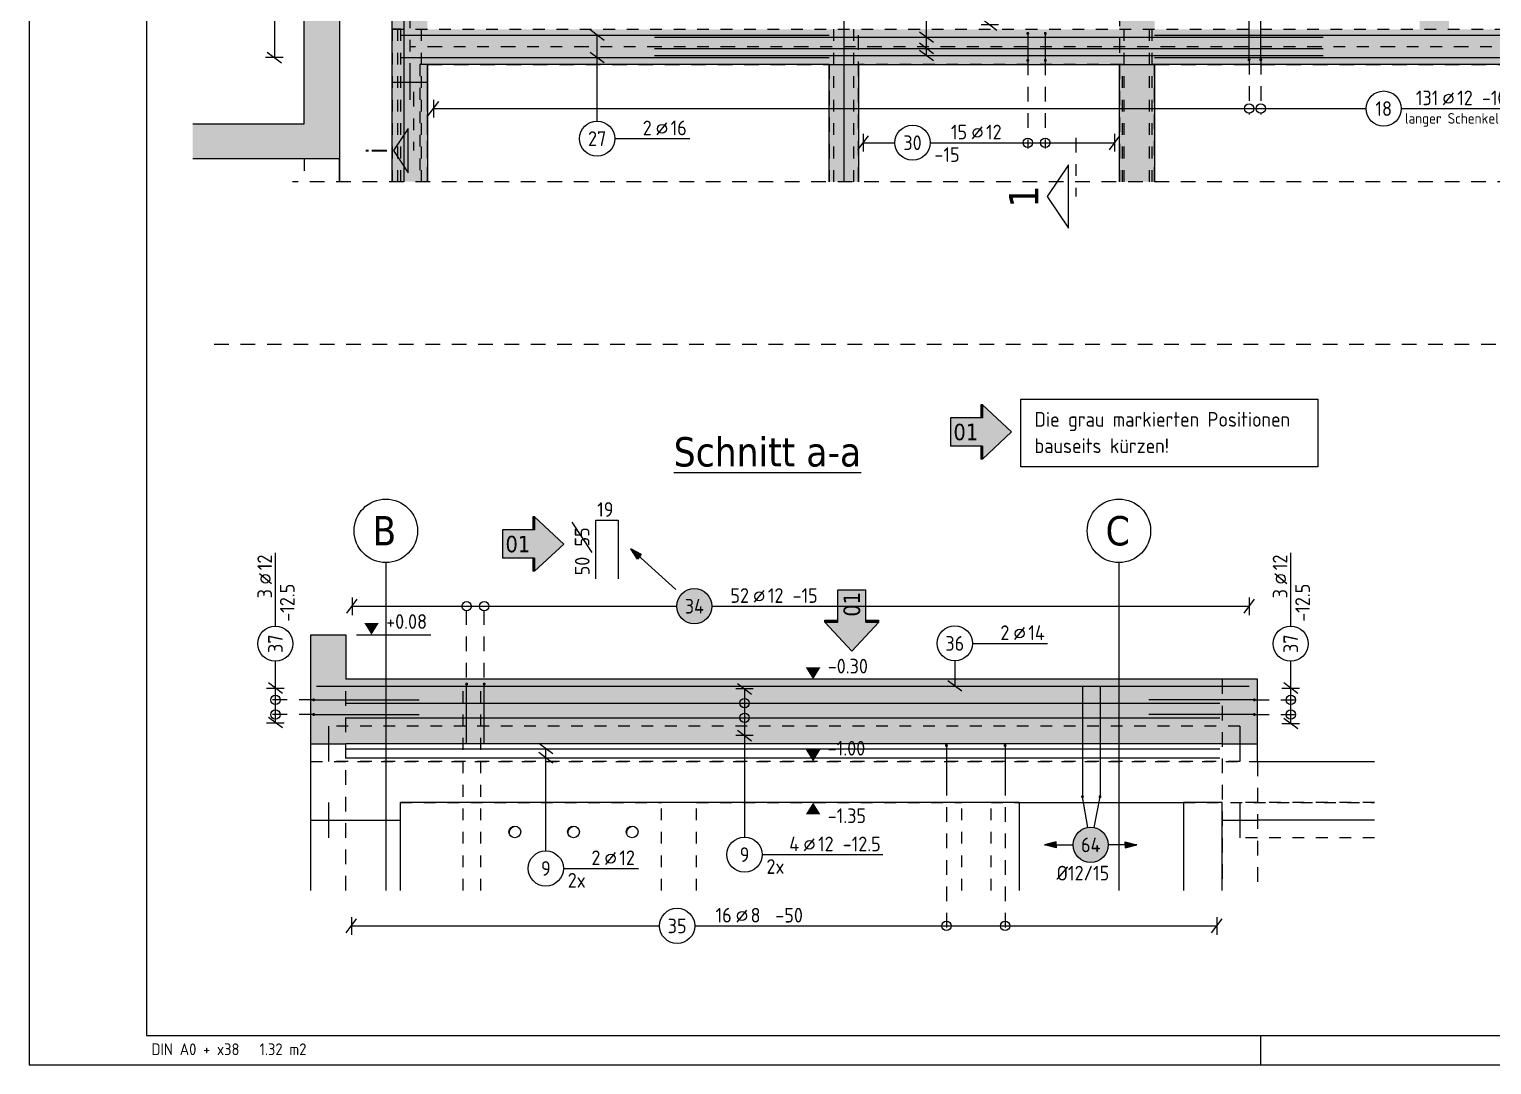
# Model space of a CAD drawing. Extents: x -14 to 117, y -15 to 42.
# Drawn here: x 0 to 12.47, y 0 to 8.82 of the extents above; entities that cross this region are included whole.
import ezdxf
from ezdxf.enums import TextEntityAlignment as Align

# ---------------------------------------------------------------- set-up
doc = ezdxf.new("R2010")
doc.units = 0
doc.header["$LTSCALE"] = 0.5
for name, pattern in [('AUSGEZOGEN', [1000.01, 1000, 0.01]), ('DASHDOTSMALL', [1.05, 0.5, -0.25, 0.05, -0.25]), ('DIVIDE2', [0.625, 0.25, -0.125, 0, -0.125, 0, -0.125]), ('DOT', [0.175, 0.05, -0.125]), ('HIDDEN', [0.375, 0.25, -0.125]), ('HIDDEN2', [0.187, 0.125, -0.062]), ('HIDDEN4', [0.12, 0.02, -0.1]), ('PUNKT', [0.175, 0.05, -0.125]), ('STRICHPUNKT2', [0.55, 0.25, -0.125, 0.05, -0.125]), ('VERDECKT', [0.375, 0.25, -0.125])]:
    doc.linetypes.add(name, pattern=pattern)
for name, color, linetype in [('1.UG', 7, 'Continuous'), ('ACHSEN', 7, 'Continuous'), ('AFB', 7, 'Continuous'), ('AFU', 7, 'Continuous'), ('Bestand', 7, 'Continuous'), ('BETON', 7, 'Continuous'), ('Brüstung 1.UG', 7, 'Continuous'), ('DRUEBER', 7, 'Continuous'), ('Fugenband', 7, 'Continuous'), ('grau_dunkel', 7, 'Continuous'), ('grau_hell', 7, 'Continuous'), ('grau_mittel', 7, 'Continuous'), ('HILFE', 7, 'Continuous'), ('index', 7, 'Continuous'), ('koten', 7, 'Continuous'), ('OBJEKT', 7, 'Continuous'), ('RAHMEN', 7, 'Continuous'), ('RND', 7, 'Continuous'), ('SCHNITTE', 7, 'Continuous'), ('SCHRAFF', 7, 'Continuous'), ('SFP_Achsen', 7, 'Continuous'), ('TEXT', 7, 'Continuous'), ('Verbau', 7, 'Continuous'), ('VERDECKT', 7, 'Continuous')]:
    doc.layers.add(name, color=color, linetype=linetype)
doc.styles.add('helv', font='tahoma.ttf')
doc.styles.add('txt', font='isocp.shx')
doc.linetypes.add('AFU_50K', pattern='A,0.15,["/",Standard,S=0.2,R=0,X=-0.01,Y=-0.1],0.07,["/",Standard,S=0.2,R=0,X=-0.01,Y=-0.1],0.15', length=0.37)
doc.linetypes.add('AFU_50L', pattern='A,0.75,["/",Standard,S=0.2,R=0,X=-0.01,Y=-0.1],0.07,["/",Standard,S=0.2,R=0,X=-0.01,Y=-0.1],0.75', length=1.57)
doc.linetypes.add('AFU_50M', pattern='A,0.45,["/",Standard,S=0.2,R=0,X=-0.01,Y=-0.1],0.07,["/",Standard,S=0.2,R=0,X=-0.01,Y=-0.1],0.45', length=0.97)
pattern_1 = [(0, (-75.490723, 391.220215), (0.025, 0.05), [0, -0.05])]

# ---------------------------------------------------------------- blocks, each defined once
blk = doc.blocks.new('okrd_o')
at = {"layer": 'koten', "color": 7, "linetype": 'Continuous'}
blk.add_solid([(-0.125, 0.202), (0.125, 0.202), (0, 0)], dxfattribs=at)
at = {"layer": 'koten', "style": 'txt'}
blk.add_attdef('OKRD', (0.25, 0.1), '', height=0.25, dxfattribs=at)
blk = doc.blocks.new('okrd_u')
at = {"layer": 'koten', "color": 7, "linetype": 'Continuous'}
blk.add_solid([(-0.125, -0.202), (0.125, -0.202), (0, 0)], dxfattribs=at)
at = {"layer": 'koten', "style": 'txt'}
blk.add_attdef('OKRD', (0.25, -0.35), '', height=0.25, dxfattribs=at)
blk = doc.blocks.new('lei_gre')
at = {"layer": 'RND', "color": 7, "linetype": 'Continuous'}
for p, q in [((-0.09, -0.12), (0.09, 0.12)), ((0, 0.15), (0, -0.15))]:
    blk.add_line(p, q, dxfattribs=at)
blk = doc.blocks.new('RND_LEI')
at = {"layer": 'RND', "color": 7, "linetype": 'Continuous'}
blk.add_line((1.022, 0.066), (1.19, 0.27), dxfattribs=at)
for centre, radius in [((0, 0), 0.3), ((1.106, 0.168), 0.075)]:
    blk.add_circle(centre, radius, dxfattribs=at)
at = {"layer": 'RND', "color": 7, "linetype": 'Continuous', "style": 'txt'}
blk.add_attdef('ANZ', text='', height=0.25, dxfattribs=at).set_placement((0.931, 0.057), align=Align.RIGHT)
for tag, p in [('DUM', (1.253, 0.057)), ('ABSTD', (1.674, 0.057)), ('POSTXT', (0.374, -0.327))]:
    blk.add_attdef(tag, p, '', height=0.25, dxfattribs=at)
blk.add_attdef('POSL', text='', height=0.25, dxfattribs=at).set_placement((0, 0), align=Align.MIDDLE)
blk = doc.blocks.new('SCHN-1')
at = {"layer": 'SCHNITTE', "color": 5, "linetype": 'Continuous'}
blk.add_lwpolyline([(0.54, 0.125), (0, 0.485), (-0.54, 0.125)], close=True, dxfattribs=at)
at = {"layer": 'SCHNITTE', "color": 6, "linetype": 'Continuous', "style": 'helv'}
blk.add_attdef('SCHN-1', text='', height=0.5, dxfattribs=at).set_placement((0, 0.635), align=Align.CENTER)
blk = doc.blocks.new('SCHN-2')
at = {"layer": 'SCHNITTE', "color": 6, "linetype": 'Continuous'}
blk.add_lwpolyline([(0.378, 0.088), (0, 0.34), (-0.378, 0.088)], close=True, dxfattribs=at)
at = {"layer": 'SCHNITTE', "color": 1, "linetype": 'DASHDOTSMALL', "style": 'helv'}
blk.add_attdef('SCHN-2', text='', height=0.35, dxfattribs=at).set_placement((0, 0.45), align=Align.CENTER)
blk = doc.blocks.new('A0-38-0')
at = {"layer": 'RAHMEN'}
for p, q in [((0, 84.1), (0, 0)), ((0, 0), (156.9, 0))]:
    blk.add_line(p, q, dxfattribs=at)
at = {"layer": 'RAHMEN', "color": 5}
for p, q in [((2, 83.6), (2, 0.5)), ((2, 0.5), (156.4, 0.5))]:
    blk.add_line(p, q, dxfattribs=at)
at = {"layer": 'RAHMEN', "color": 7}
blk.add_line((21, 0), (21, 0.5), dxfattribs=at)
at = {"layer": 'RAHMEN', "color": 7, "style": 'txt'}
blk.add_text('DIN A0 + x38   1.32 m2', height=0.2, dxfattribs=at).set_placement((2.083, 0.164))
blk = doc.blocks.new('RND_HIN')
at = {"layer": 'RND', "color": 7, "linetype": 'Continuous'}
blk.add_circle((0, 0), 0.3, dxfattribs=at)
at = {"layer": 'RND', "color": 7, "linetype": 'Continuous', "style": 'txt'}
blk.add_attdef('POSI', text='', height=0.25, dxfattribs=at).set_placement((0, 0), align=Align.MIDDLE)
blk = doc.blocks.new('Pfeillinie')
at = {"layer": 'TEXT', "linetype": 'Continuous'}
blk.add_hatch(color=7, dxfattribs=at).paths.add_polyline_path([(0, 0), (-0.8, 0.2), (-0.8, 0), (-0.8, -0.2)])
at = {"layer": 'TEXT', "color": 7, "linetype": 'Continuous'}
for p, q in [((-0.8, 0), (-0.8, 0.2)), ((-0.8, 0.2), (0, 0)), ((-0.8, 0), (-0.8, -0.2)), ((-0.8, -0.2), (0, 0))]:
    blk.add_line(p, q, dxfattribs=at)
blk = doc.blocks.new('hin_ind5')
at = {"layer": 'grau_hell', "linetype": 'AUSGEZOGEN'}
h = blk.add_hatch(color=9, dxfattribs=at)
h.dxf.hatch_style = 2
h.paths.add_polyline_path([(0, 0), (0.619, -0.577), (0.619, -0.3), (1.306, -0.3), (1.306, 0.3), (0.619, 0.3), (0.619, 0.577)])
h.paths.add_polyline_path([(0.34, -0.274), (1.311, -0.274), (1.311, 0.274), (0.34, 0.274)], flags=9)
at = {"layer": 'OBJEKT', "linetype": 'AUSGEZOGEN'}
for points in [[(0.619, 0.3), (0.66, 0.3), (0.66, 0.577), (0.619, 0.577)], [(0.619, -0.577), (0.66, -0.577), (0.66, -0.3), (0.619, -0.3)]]:
    blk.add_hatch(color=1, dxfattribs=at).paths.add_polyline_path(points)
at = {"layer": 'OBJEKT', "color": 1, "linetype": 'AUSGEZOGEN'}
for p, q in [((0, 0), (0.619, 0.577)), ((0.619, 0.577), (0.619, 0.3)), ((0.619, 0.577), (0.66, 0.577)), ((0.66, 0.577), (0.66, 0.3)), ((0, 0), (0.619, -0.577)), ((0.619, 0.3), (1.306, 0.3)), ((1.306, 0.3), (1.306, -0.3)), ((0.619, -0.3), (0.619, -0.577)), ((0.619, -0.3), (1.306, -0.3)), ((0.66, -0.3), (0.66, -0.577))]:
    blk.add_line(p, q, dxfattribs=at)
at = {"layer": 'OBJEKT', "color": 7, "linetype": 'AUSGEZOGEN'}
blk.add_line((0.619, -0.577), (0.66, -0.577), dxfattribs=at)
at = {"layer": 'index', "color": 1, "linetype": 'Continuous', "style": 'helv'}
blk.add_attdef('INDEX', text='', height=0.35, rotation=360, dxfattribs=at).set_placement((1.259, 0), align=Align.MIDDLE_RIGHT)

msp = doc.modelspace()

# ---------------------------------------------------------------- hatches: boundary and pattern name
at = {"layer": '1.UG', "linetype": 'DOT'}
h = msp.add_hatch(dxfattribs=at)
h.set_pattern_fill('DOTS', scale=0.8, double=1)
h.set_pattern_definition(pattern_1)
h.paths.add_polyline_path([(13.3442, 8.8234), (13.0442, 8.8234), (13.0442, 8.5234), (13.3442, 8.5234)])
h.paths.add_polyline_path([(20.5442, 8.5234), (20.8442, 8.5234), (20.8442, 8.8234), (20.5442, 8.8234)])
h.paths.add_polyline_path([(28.3442, 8.8234), (28.0442, 8.8234), (28.0442, 8.5234), (28.3442, 8.5234)])
h.paths.add_polyline_path([(9.3192, 7.5234), (9.5692, 7.5234), (9.5692, 8.8234), (3.1692, 8.8234), (3.1692, 7.5234), (3.3292, 7.5234), (3.3292, 8.5234), (6.8192, 8.5234), (6.8192, 7.5234), (7.0692, 7.5234), (7.0692, 8.5234), (9.3192, 8.5234)])
h.paths.add_polyline_path([(41.7942, 7.5234), (42.0942, 7.5234), (42.0942, 8.8234), (35.5692, 8.8234), (35.5692, 7.5234), (35.8192, 7.5234), (35.8192, 8.5234), (38.0692, 8.5234), (38.0692, 7.5234), (38.3192, 7.5234), (38.3192, 8.5234), (41.7942, 8.5234)])
at = {"layer": 'Brüstung 1.UG', "linetype": 'DOT'}
h = msp.add_hatch(dxfattribs=at)
h.set_pattern_fill('DOTS', color=102, scale=0.8, double=1)
h.set_pattern_definition(pattern_1)
h.paths.add_polyline_path([(13.0442, 8.5234), (13.0442, 8.8234), (9.5692, 8.8234), (9.5692, 8.5234)])
h.paths.add_polyline_path([(20.5442, 8.5234), (20.5442, 8.8234), (13.3442, 8.8234), (13.3442, 8.5234)])
h.paths.add_polyline_path([(28.0442, 8.5234), (28.0442, 8.8234), (20.8442, 8.8234), (20.8442, 8.5234)])
h.paths.add_polyline_path([(35.5692, 8.5234), (35.5692, 8.8234), (28.3442, 8.8234), (28.3442, 8.5234)])
at = {"layer": 'grau_dunkel'}
h = msp.add_hatch(color=21, dxfattribs=at)
h.paths.add_polyline_path([(2.6998, 3.6642), (2.3998, 3.6642), (2.3998, 2.7342), (2.6998, 2.7342)])
h.paths.add_polyline_path([(10.4698, 3.2842), (10.1698, 3.2842), (10.1698, 2.7342), (10.4698, 2.7342)])
at = {"layer": 'grau_hell'}
h = msp.add_hatch(color=9, dxfattribs=at)
h.paths.add_polyline_path([(2.6442, 17.0684), (2.6442, 17.3684), (2.3442, 17.3684), (2.3442, 10.0684), (2.2192, 10.0684), (2.2192, 9.8184), (2.6442, 9.8184), (2.6442, 16.7684), (6.1442, 16.7684), (6.1442, 22.2988), (5.8442, 22.2988), (5.8442, 17.0684)])
h.paths.add_polyline_path([(2.6442, 9.7984), (2.3442, 9.7984), (2.3442, 8.0184), (1.3942, 8.0184), (1.3942, 7.7184), (2.6442, 7.7184)])
for points in [[(5.8206, 3.9072, 1), (5.5206, 3.9072, 1)], [(2.6998, 3.2842), (2.6998, 2.7342), (2.6998, 2.7342), (10.1698, 2.7342), (10.1698, 3.2842)], [(9.1994, 1.8735, 1), (8.8994, 1.8735, 1)]]:
    msp.add_hatch(color=9, dxfattribs=at).paths.add_polyline_path(points)
at = {"layer": 'grau_mittel'}
h = msp.add_hatch(color=61, dxfattribs=at)
h.paths.add_polyline_path([(8.6342, 17.5484), (8.6342, 17.2484), (9.2942, 17.2484), (9.2942, 14.0384), (9.5942, 14.0384), (9.5942, 17.2484), (11.8542, 17.2484), (11.8542, 10.1084), (12.1042, 10.1084), (12.1042, 17.2484), (12.3442, 17.2484), (12.3442, 17.5484)], flags=17)
h.paths.add_polyline_path([(7.0692, 15.2334), (7.0692, 15.3284), (6.8192, 15.3284), (6.8192, 15.2334)], flags=17)
h.paths.add_polyline_path([(7.0692, 14.0984), (6.8192, 14.0984), (6.8192, 12.7334), (7.0692, 12.7334)], flags=17)
h.paths.add_polyline_path([(7.0692, 11.0284), (6.8192, 11.0284), (6.8192, 10.6334), (7.0692, 10.6334)], flags=17)
h.paths.add_polyline_path([(7.0692, 9.4234), (7.0692, 9.4984), (6.8192, 9.4984), (6.8192, 9.4234)], flags=17)
h.paths.add_polyline_path([(9.5942, 11.8084), (9.2942, 11.8084), (9.2942, 10.1084), (9.5942, 10.1084)], flags=16)
h.paths.add_polyline_path([(9.2942, 12.2084), (9.5942, 12.2084), (9.5942, 12.9034), (9.2942, 12.9034)], flags=16)
h.paths.add_polyline_path([(19.2642, 12.7234), (19.2642, 12.4234), (20.5242, 12.4234), (20.5242, 12.7234)], flags=17)
h.paths.add_polyline_path([(25.5442, 12.1234), (25.5442, 12.0284), (25.8442, 12.0284), (25.8442, 12.1234)], flags=17)
h.paths.add_polyline_path([(25.8442, 10.8934), (25.5442, 10.8934), (25.5442, 10.5834), (24.9692, 10.5834), (24.9692, 10.2834), (25.8442, 10.2834)], flags=17)
h.paths.add_polyline_path([(28.0692, 10.4084), (28.3192, 10.4084), (28.3192, 14.6234), (30.2692, 14.6234), (30.2692, 14.8734), (28.0692, 14.8734)], flags=17)
h.paths.add_polyline_path([(30.5692, 14.1734), (30.8192, 14.1734), (30.8192, 14.8734), (30.4692, 14.8734), (30.4692, 14.6234), (30.5692, 14.6234)], flags=17)
h.paths.add_polyline_path([(25.8442, 18.9684), (25.5942, 18.9684), (25.5942, 18.1484), (25.8442, 18.1484)], flags=17)
h.paths.add_polyline_path([(28.0692, 19.2734), (28.3192, 19.2734), (28.3192, 19.7234), (28.0692, 19.7234)], flags=17)
h.paths.add_polyline_path([(37.1442, 18.9334), (38.7942, 18.9334), (38.7942, 20.3234), (37.1442, 20.3234)], flags=16)
h.paths.add_polyline_path([(38.7942, 17.5484), (38.7942, 18.9334), (37.1442, 18.9334), (37.1442, 17.5484)], flags=16)
h.paths.add_polyline_path([(25.5442, 7.5234), (25.8442, 7.5234), (25.8442, 10.0834), (25.5442, 10.0834), (25.5442, 8.8234), (23.8092, 8.8234), (23.8092, 10.2834), (23.9592, 10.2834), (23.9592, 10.5834), (23.5092, 10.5834), (23.5092, 8.8234), (16.7942, 8.8234), (16.7942, 9.0684), (16.4942, 9.0684), (16.4942, 8.8234), (12.1042, 8.8234), (12.1042, 8.9734), (11.8542, 8.9734), (11.8542, 8.8234), (9.5942, 8.8234), (9.5942, 8.9734), (9.2942, 8.9734), (9.2942, 7.5234), (9.5942, 7.5234), (9.5942, 8.5234), (20.5692, 8.5234), (20.5692, 7.5234), (20.8192, 7.5234), (20.8192, 8.5234), (25.5442, 8.5234)], flags=17)
h.paths.add_polyline_path([(41.7942, 7.5234), (42.0942, 7.5234), (42.0942, 8.8234), (39.0942, 8.8234), (39.0942, 20.6234), (20.9142, 20.6234), (20.9142, 17.5484), (14.3742, 17.5484), (14.3742, 19.2084), (6.3042, 19.2084), (6.3042, 16.6084), (3.0942, 16.6084), (3.0942, 7.5234), (3.3942, 7.5234), (3.3942, 8.5234), (6.8192, 8.5234), (6.8192, 7.5234), (7.0692, 7.5234), (7.0692, 8.8234), (3.3942, 8.8234), (3.3942, 16.3084), (6.8192, 16.3084), (6.8192, 15.9984), (7.0692, 15.9984), (7.0692, 17.2484), (7.7342, 17.2484), (7.7342, 17.5484), (6.6042, 17.5484), (6.6042, 18.9084), (14.0742, 18.9084), (14.0742, 17.5484), (13.7442, 17.5484), (13.7442, 17.2484), (16.4942, 17.2484), (16.4942, 11.0784), (16.7942, 11.0784), (16.7942, 12.4234), (17.2542, 12.4234), (17.2542, 12.7234), (16.7442, 12.7234), (16.7442, 17.2484), (23.0442, 17.2484), (23.0442, 12.7234), (22.5342, 12.7234), (22.5342, 12.4234), (23.4892, 12.4234), (23.4892, 12.7234), (23.2942, 12.7234), (23.2942, 17.2484), (25.5942, 17.2484), (25.5942, 12.7234), (24.4992, 12.7234), (24.4992, 12.4234), (25.5442, 12.4234), (25.5442, 12.3234), (25.8442, 12.3234), (25.8442, 17.5484), (21.2142, 17.5484), (21.2142, 20.3234), (25.5942, 20.3234), (25.5942, 20.1034), (25.8442, 20.1034), (25.8442, 20.3234), (36.8442, 20.3234), (36.8442, 17.5484), (28.3192, 17.5484), (28.3192, 18.1384), (28.0692, 18.1384), (28.0692, 17.2484), (30.5692, 17.2484), (30.5692, 17.0634), (30.8192, 17.0634), (30.8192, 17.2484), (38.7942, 17.2484), (38.7942, 8.8234), (30.8192, 8.8234), (30.8192, 13.9734), (30.5692, 13.9734), (30.5692, 8.8234), (28.3192, 8.8234), (28.3192, 9.2734), (28.0692, 9.2734), (28.0692, 7.5234), (28.3192, 7.5234), (28.3192, 8.5234), (29.9992, 8.5234), (29.9992, 8.6234), (30.1992, 8.6234), (30.1992, 8.5234), (33.6892, 8.5234), (33.6892, 8.6234), (33.8892, 8.6234), (33.8892, 8.5234), (35.5692, 8.5234), (35.5692, 7.5234), (35.8192, 7.5234), (35.8192, 8.5234), (38.0692, 8.5234), (38.0692, 7.5234), (38.3192, 7.5234), (38.3192, 8.5234), (41.7942, 8.5234)])
at = {"layer": 'SCHRAFF', "linetype": 'AUSGEZOGEN'}
h = msp.add_hatch(dxfattribs=at)
h.set_pattern_fill('ANSI33', color=8, scale=0.5, double=1)
h.set_pattern_definition([(45, (-75.49072, 448.72992), (-0.088388348, 0.088388348), []), (45, (-75.40234, 448.72992), (-0.088388348, 0.088388348), [0.0625, -0.03125])])
h.paths.add_polyline_path([(2.6442, 16.7684), (6.1442, 16.7684), (6.1442, 22.2988), (5.8442, 22.2988), (5.8442, 17.0684), (2.6442, 17.0684), (2.6442, 17.3684), (2.3442, 17.3684), (2.3442, 10.0684), (2.2192, 10.0684), (2.2192, 9.8184), (2.6442, 9.8184)])
h.paths.add_polyline_path([(2.6442, 9.7984), (2.3442, 9.7984), (2.3442, 8.0184), (1.3942, 8.0184), (1.3942, 7.7184), (2.6442, 7.7184)])

# ---------------------------------------------------------------- linework, layer by layer
at = {"layer": '1.UG', "color": 7, "linetype": 'PUNKT', "lineweight": -2}
for points in [[(3.0942, 8.8234), (9.5692, 8.8234), (9.5692, 7.5234)], [(3.1692, 8.8234), (3.0942, 8.8234), (3.0942, 7.5234)], [(3.1692, 7.5234), (3.1692, 8.8234)], [(6.8192, 7.5234), (6.8192, 8.5234), (3.3292, 8.5234), (3.3292, 7.5234)], [(3.3942, 7.5234), (3.3942, 8.5234)], [(9.3192, 7.5234), (9.3192, 8.5234), (7.0692, 8.5234), (7.0692, 7.5234)]]:
    msp.add_lwpolyline(points, dxfattribs=at)
at = {"layer": 'ACHSEN', "color": 140, "linetype": 'AUSGEZOGEN'}
for p, q in [((3.1942, 22.6235), (3.1942, 7.5234)), ((6.9442, 22.6235), (6.9442, 7.5234)), ((3.0398, 4.2792), (3.0398, 1.4842)), ((9.2898, 4.2792), (9.2898, 1.4842))]:
    msp.add_line(p, q, dxfattribs=at)
at = {"layer": 'AFB', "color": 1, "linetype": 'DIVIDE2'}
for p, q in [((3.2442, 16.4584), (3.2442, 8.5234)), ((16.6442, 8.6734), (3.2442, 8.6734))]:
    msp.add_line(p, q, dxfattribs=at)
at = {"layer": 'AFB', "color": 1, "linetype": 'AUSGEZOGEN'}
for p, q in [((3.2442, 8.5234), (3.2442, 8.2234)), ((2.5498, 2.8842), (2.5498, 2.5842)), ((10.3198, 2.8842), (10.3198, 2.5842)), ((2.5498, 2.2342), (2.5498, 1.9342)), ((10.3198, 2.2342), (10.3198, 1.9342))]:
    msp.add_line(p, q, dxfattribs=at)
at = {"layer": 'AFU', "color": 8, "linetype": 'AFU_50K'}
for p, q in [((6.8192, 8.5234), (7.0692, 8.5234)), ((9.2942, 8.5234), (9.5942, 8.5234))]:
    msp.add_line(p, q, dxfattribs=at)
at = {"layer": 'AFU', "color": 8, "linetype": 'AFU_50M'}
for p, q in [((3.0942, 8.3734), (3.3942, 8.3734)), ((2.3998, 2.7342), (2.6998, 2.7342)), ((10.1698, 2.7342), (10.4698, 2.7342)), ((10.1698, 2.0842), (10.4698, 2.0842))]:
    msp.add_line(p, q, dxfattribs=at)
at = {"layer": 'AFU', "color": 8, "linetype": 'AFU_50L'}
for p, q in [((10.1698, 2.7342), (2.6998, 2.7342)), ((3.1648, 1.4842), (3.1648, 2.2342)), ((8.4398, 2.2342), (3.1648, 2.2342)), ((10.1698, 2.2342), (9.8398, 2.2342)), ((10.1698, 1.4842), (10.1698, 2.2342)), ((2.3998, 2.0842), (3.1648, 2.0842)), ((11.4698, 2.0842), (10.4698, 2.0842))]:
    msp.add_line(p, q, dxfattribs=at)
at = {"layer": 'Bestand', "color": 8, "linetype": 'AUSGEZOGEN'}
for p, q in [((2.3442, 8.0184), (2.3442, 9.7984)), ((2.6442, 9.7984), (2.6442, 7.7184)), ((1.3942, 8.0184), (2.3442, 8.0184)), ((2.6442, 7.7184), (1.3942, 7.7184))]:
    msp.add_line(p, q, dxfattribs=at)
at = {"layer": 'BETON', "color": 6, "linetype": 'AUSGEZOGEN'}
for p, q in [((3.0942, 7.5234), (3.0942, 16.6084)), ((6.8192, 8.5234), (3.3942, 8.5234)), ((3.3942, 8.5234), (3.3942, 7.5234)), ((6.8192, 7.5234), (6.8192, 8.5234)), ((7.0692, 8.5234), (9.2942, 8.5234)), ((7.0692, 8.5234), (7.0692, 7.5234)), ((9.2942, 7.5234), (9.2942, 8.5234)), ((20.5692, 8.5234), (9.5942, 8.5234)), ((9.5942, 8.5234), (9.5942, 7.5234)), ((2.3998, 1.4842), (2.3998, 3.6642)), ((2.3998, 3.6642), (2.6998, 3.6642)), ((2.6998, 3.6642), (2.6998, 3.2842)), ((10.4698, 3.2842), (2.6998, 3.2842)), ((10.4698, 2.5842), (10.4698, 3.2842)), ((10.4698, 2.5842), (11.4698, 2.5842)), ((8.4398, 2.2342), (9.8398, 2.2342)), ((8.4398, 2.2342), (8.4398, 1.4842)), ((9.8398, 2.2342), (9.8398, 1.4842))]:
    msp.add_line(p, q, dxfattribs=at)
for centre in [(4.1398, 1.9842), (4.6398, 1.9842), (5.1398, 1.9842)]:
    msp.add_circle(centre, 0.05, dxfattribs=at)
at = {"layer": 'Brüstung 1.UG', "color": 102, "linetype": 'DOT'}
msp.add_line((13.0442, 8.5234), (9.5692, 8.5234), dxfattribs=at)
at = {"layer": 'DRUEBER', "color": 7, "linetype": 'PUNKT'}
for p, q in [((2.3998, 2.5842), (10.4698, 2.5842)), ((3.1648, 1.4842), (3.1648, 2.2342)), ((3.1648, 2.2342), (5.3898, 2.2342)), ((5.3898, 1.4842), (5.3898, 2.2342)), ((5.6898, 1.4842), (5.6898, 2.2342)), ((5.6898, 2.2342), (7.9498, 2.2342)), ((7.9498, 1.4842), (7.9498, 2.2342)), ((8.1998, 1.4842), (8.1998, 2.2342)), ((9.8398, 2.2342), (11.4698, 2.2342))]:
    msp.add_line(p, q, dxfattribs=at)
at = {"layer": 'DRUEBER', "color": 7, "linetype": 'DOT'}
msp.add_line((8.1998, 2.2342), (8.4398, 2.2342), dxfattribs=at)
at = {"layer": 'Fugenband', "color": 102, "linetype": 'HIDDEN4'}
for p, q in [((10.3198, 2.8842), (2.5498, 2.8842)), ((10.3198, 2.5842), (2.5498, 2.5842)), ((11.4698, 2.2342), (10.3198, 2.2342)), ((11.4698, 1.9342), (10.3198, 1.9342))]:
    msp.add_line(p, q, dxfattribs=at)
at = {"layer": 'grau_dunkel', "color": 21}
for points in [[(4.1752, 2.0196, 0, 0, 0), (4.1752, 2.0196, 0, 0.00163, 0), (4.1697, 2.0233, 0.00163, 0.00324, 0), (4.164, 2.0261, 0.00324, 0.00478, 0), (4.158, 2.0282, 0.00478, 0.00625, 0), (4.1519, 2.0295, 0.00625, 0.00761, 0), (4.1458, 2.03, 0.00761, 0.00884, 0), (4.1398, 2.0298, 0.00884, 0.00992, 0), (4.1339, 2.0289, 0.00992, 0.0108, 0), (4.1283, 2.0273, 0.0108, 0.0115, 0), (4.1229, 2.0251, 0.0115, 0.0121, 0), (4.1178, 2.0223, 0.0121, 0.0124, 0), (4.1131, 2.019, 0.0124, 0.0125, 0), (4.1089, 2.0152, 0.0125, 0.0124, 0), (4.1051, 2.0109, 0.0124, 0.0121, 0), (4.1017, 2.0062, 0.0121, 0.0115, 0), (4.0989, 2.0012, 0.0115, 0.0108, 0), (4.0967, 1.9958, 0.0108, 0.00992, 0), (4.0951, 1.9901, 0.00992, 0.00884, 0), (4.0942, 1.9842, 0.00884, 0.00761, 0), (4.094, 1.9782, 0.00761, 0.00625, 0), (4.0945, 1.9721, 0.00625, 0.00478, 0), (4.0958, 1.966, 0.00478, 0.00324, 0), (4.0979, 1.9601, 0.00324, 0.00163, 0), (4.1008, 1.9543, 0.00163, 0, 0)], [(4.6752, 2.0196, 0, 0, 0), (4.6752, 2.0196, 0, 0.00163, 0), (4.6697, 2.0233, 0.00163, 0.00324, 0), (4.664, 2.0261, 0.00324, 0.00478, 0), (4.658, 2.0282, 0.00478, 0.00625, 0), (4.6519, 2.0295, 0.00625, 0.00761, 0), (4.6458, 2.03, 0.00761, 0.00884, 0), (4.6398, 2.0298, 0.00884, 0.00992, 0), (4.6339, 2.0289, 0.00992, 0.0108, 0), (4.6283, 2.0273, 0.0108, 0.0115, 0), (4.6229, 2.0251, 0.0115, 0.0121, 0), (4.6178, 2.0223, 0.0121, 0.0124, 0), (4.6131, 2.019, 0.0124, 0.0125, 0), (4.6089, 2.0152, 0.0125, 0.0124, 0), (4.6051, 2.0109, 0.0124, 0.0121, 0), (4.6017, 2.0062, 0.0121, 0.0115, 0), (4.5989, 2.0012, 0.0115, 0.0108, 0), (4.5967, 1.9958, 0.0108, 0.00992, 0), (4.5951, 1.9901, 0.00992, 0.00884, 0), (4.5942, 1.9842, 0.00884, 0.00761, 0), (4.594, 1.9782, 0.00761, 0.00625, 0), (4.5945, 1.9721, 0.00625, 0.00478, 0), (4.5958, 1.966, 0.00478, 0.00324, 0), (4.5979, 1.9601, 0.00324, 0.00163, 0), (4.6008, 1.9543, 0.00163, 0, 0)], [(5.1752, 2.0196, 0, 0, 0), (5.1752, 2.0196, 0, 0.00163, 0), (5.1697, 2.0233, 0.00163, 0.00324, 0), (5.164, 2.0261, 0.00324, 0.00478, 0), (5.158, 2.0282, 0.00478, 0.00625, 0), (5.1519, 2.0295, 0.00625, 0.00761, 0), (5.1458, 2.03, 0.00761, 0.00884, 0), (5.1398, 2.0298, 0.00884, 0.00992, 0), (5.1339, 2.0289, 0.00992, 0.0108, 0), (5.1283, 2.0273, 0.0108, 0.0115, 0), (5.1229, 2.0251, 0.0115, 0.0121, 0), (5.1178, 2.0223, 0.0121, 0.0124, 0), (5.1131, 2.019, 0.0124, 0.0125, 0), (5.1089, 2.0152, 0.0125, 0.0124, 0), (5.1051, 2.0109, 0.0124, 0.0121, 0), (5.1017, 2.0062, 0.0121, 0.0115, 0), (5.0989, 2.0012, 0.0115, 0.0108, 0), (5.0967, 1.9958, 0.0108, 0.00992, 0), (5.0951, 1.9901, 0.00992, 0.00884, 0), (5.0942, 1.9842, 0.00884, 0.00761, 0), (5.094, 1.9782, 0.00761, 0.00625, 0), (5.0945, 1.9721, 0.00625, 0.00478, 0), (5.0958, 1.966, 0.00478, 0.00324, 0), (5.0979, 1.9601, 0.00324, 0.00163, 0), (5.1008, 1.9543, 0.00163, 0, 0)]]:
    msp.add_lwpolyline(points, format="xyseb", dxfattribs=at)
at = {"layer": 'HILFE', "color": 8, "linetype": 'AUSGEZOGEN'}
msp.add_line((2.6442, 7.7184), (2.6442, 7.5234), dxfattribs=at)
at = {"layer": 'HILFE', "color": 102, "linetype": 'HIDDEN'}
for p, q in [((43.4673, 7.5234), (2.2442, 7.5234)), ((1.5769, 6.1405), (20.2344, 6.1405))]:
    msp.add_line(p, q, dxfattribs=at)
at = {"layer": 'HILFE', "color": 102, "linetype": 'AUSGEZOGEN'}
for p, q in [((4.7977, 4.3648), (4.6299, 4.6242)), ((2.7905, 3.6642), (3.4241, 3.6642))]:
    msp.add_line(p, q, dxfattribs=at)
at = {"layer": 'OBJEKT', "color": 7, "linetype": 'HIDDEN2'}
msp.add_line((3.0942, 8.8234), (16.7942, 8.8234), dxfattribs=at)
at = {"layer": 'RND', "color": 7, "linetype": 'AUSGEZOGEN'}
for p, q in [((2.0896, 11.6255), (2.0896, 8.5833)), ((3.4471, 8.1475), (11.3972, 8.1475)), ((11.6972, 8.1475), (16.437, 8.1475)), ((4.9915, 7.8915), (5.6315, 7.8915)), ((7.1096, 7.8566), (7.3803, 7.8566)), ((7.6803, 7.8566), (9.2531, 7.8566)), ((2.0984, 3.7377), (2.0984, 4.3622)), ((10.7545, 3.7379), (10.7545, 4.3624)), ((2.7519, 3.9072), (5.5206, 3.9072)), ((5.8206, 3.9072), (10.4015, 3.9072)), ((8.0405, 3.5903), (8.6805, 3.5903)), ((2.0984, 3.2086), (2.0984, 3.4377)), ((10.7545, 3.2088), (10.7545, 3.4379)), ((2.0984, 2.9144), (2.0984, 3.2086)), ((6.098, 3.2034), (6.098, 2.8064)), ((10.7545, 2.9064), (10.7545, 3.2088)), ((6.098, 2.8064), (6.098, 1.9402)), ((6.248, 1.7902), (7.2767, 1.7902)), ((4.5539, 1.6724), (5.1939, 1.6724)), ((2.7459, 1.1832), (5.3734, 1.1832)), ((5.6734, 1.1832), (10.1247, 1.1832))]:
    msp.add_line(p, q, dxfattribs=at)
at = {"layer": 'RND', "color": 102, "linetype": 'AUSGEZOGEN'}
for p, q in [((7.6487, 8.5985), (7.6487, 8.9424)), ((4.8415, 8.0415), (4.8415, 8.7724)), ((7.8905, 3.4403), (7.8905, 3.227)), ((4.4039, 1.8224), (4.4039, 2.6931)), ((9.0236, 2.0212), (8.9785, 2.2842)), ((9.0781, 2.0207), (9.1285, 2.2842))]:
    msp.add_line(p, q, dxfattribs=at)
at = {"layer": 'RND', "color": 102, "linetype": 'VERDECKT'}
for p, q in [((8.5122, 8.5584), (8.5122, 7.8066)), ((8.6622, 8.5584), (8.6622, 7.8066)), ((10.3993, 8.5634), (10.3993, 8.0975)), ((10.4993, 8.5634), (10.4993, 8.0975)), ((3.7291, 3.2992), (3.7291, 3.9572)), ((3.8791, 3.2992), (3.8791, 3.9572)), ((2.4248, 3.1092), (2.0484, 3.1092)), ((10.4448, 3.1092), (10.8045, 3.1092)), ((2.4248, 2.9842), (2.0484, 2.9842)), ((10.4448, 2.9842), (10.8045, 2.9842)), ((7.819, 2.4192), (7.819, 1.1332)), ((8.319, 2.4192), (8.319, 1.1332))]:
    msp.add_line(p, q, dxfattribs=at)
at = {"layer": 'RND', "color": 1, "linetype": 'HIDDEN2'}
for points in [[(3.1414, 7.5234), (3.1414, 9.6234)], [(3.3438, 7.5234), (3.3438, 9.6234)], [(6.858, 7.5234), (6.858, 9.4234)], [(7.0301, 7.5234), (7.0301, 9.4234)], [(9.3354, 7.5234), (9.3354, 9.4234)], [(9.5508, 7.5234), (9.5508, 9.4234)], [(3.6997, 1.4842), (3.6997, 3.2342)], [(3.8497, 1.4842), (3.8497, 3.2342)]]:
    msp.add_lwpolyline(points, dxfattribs=at)
at = {"layer": 'RND', "color": 1, "linetype": 'AUSGEZOGEN'}
for points in [[(10.3993, 8.5634), (10.3993, 9.5134)], [(10.4993, 8.5634), (10.4993, 9.5134)], [(3.1692, 8.7724), (6.8192, 8.7724)], [(5.3317, 8.7548), (11.0317, 8.7548)], [(8.5122, 8.7884), (8.5122, 8.5584)], [(8.6622, 8.7884), (8.6622, 8.5584)], [(9.5942, 8.7724), (16.7442, 8.7724)], [(5.3317, 8.6587), (11.0317, 8.6587)], [(3.1692, 8.5816), (6.8192, 8.5816)], [(5.3317, 8.5985), (11.0317, 8.5985)], [(9.5942, 8.5816), (16.7442, 8.5816)], [(4.8314, 4.141), (4.8314, 4.641), (5.0214, 4.641), (5.0214, 4.141)], [(3.7291, 2.7442), (3.7291, 3.2442)], [(3.8791, 2.7442), (3.8791, 3.2442)], [(2.4498, 3.227), (10.3998, 3.227)], [(8.9785, 3.2292), (8.9785, 2.2842)], [(9.1285, 3.2292), (9.1285, 2.2842)], [(2.4248, 3.1092), (3.3248, 3.1092)], [(2.6998, 3.0819), (10.1498, 3.0819)], [(10.4448, 3.1092), (9.5448, 3.1092)], [(2.4248, 2.9842), (3.3248, 2.9842)], [(2.6998, 2.9569), (10.1498, 2.9569)], [(10.4448, 2.9842), (9.5448, 2.9842)], [(2.6998, 2.6931), (10.1498, 2.6931)], [(7.819, 2.7192), (7.819, 2.4192)], [(8.319, 2.7192), (8.319, 2.4192)], [(2.6998, 2.6158), (10.1498, 2.6158)]]:
    msp.add_lwpolyline(points, dxfattribs=at)
at = {"layer": 'RND', "color": 7, "linetype": 'AUSGEZOGEN', "const_width": 0.0125}
for points in [[(8.506, 8.7884, 1), (8.5185, 8.7884, 1)], [(8.656, 8.7884, 1), (8.6685, 8.7884, 1)], [(8.506, 8.5584, 1), (8.5185, 8.5584, 1)], [(8.656, 8.5584, 1), (8.6685, 8.5584, 1)], [(10.393, 8.5634, 1), (10.4055, 8.5634, 1)], [(10.493, 8.5634, 1), (10.5055, 8.5634, 1)], [(3.7291, 3.2505, 1), (3.7291, 3.238, 1)], [(3.8791, 3.2505, 1), (3.8791, 3.238, 1)], [(2.4248, 3.1155, 1), (2.4248, 3.103, 1)], [(10.4448, 3.1155, -1), (10.4448, 3.103, -1)], [(2.4248, 2.9905, 1), (2.4248, 2.978, 1)], [(10.4448, 2.9905, -1), (10.4448, 2.978, -1)], [(7.819, 2.7255, 1), (7.819, 2.713, 1)], [(8.319, 2.7255, 1), (8.319, 2.713, 1)], [(8.9785, 2.2905, 1), (8.9785, 2.278, 1)], [(9.1285, 2.2905, 1), (9.1285, 2.278, 1)]]:
    msp.add_lwpolyline(points, format="xyb", close=True, dxfattribs=at)
at = {"layer": 'RND', "color": 1, "linetype": 'AUSGEZOGEN'}
msp.add_lwpolyline([(8.4542, 5.6712), (10.9854, 5.6712), (10.9854, 5.095), (8.4542, 5.095)], close=True, dxfattribs=at)
at = {"layer": 'RND', "color": 102, "linetype": 'AUSGEZOGEN'}
for points in [[(5.1282, 4.3947), (5.513, 4.0488)], [(8.6552, 1.8735), (8.8994, 1.8735)], [(9.4437, 1.8735), (9.1994, 1.8735)]]:
    msp.add_lwpolyline(points, dxfattribs=at)
at = {"layer": 'RND', "color": 7, "linetype": 'AUSGEZOGEN'}
for centre in [(10.3993, 8.1475), (10.4993, 8.1475), (8.5122, 7.8566), (8.6622, 7.8566), (3.7291, 3.9072), (3.8791, 3.9072), (2.0984, 3.1092), (6.098, 3.0819), (10.7545, 3.1092), (2.0984, 2.9842), (6.098, 2.9569), (10.7545, 2.9842), (7.819, 1.1832), (8.319, 1.1832)]:
    msp.add_circle(centre, 0.04, dxfattribs=at)
at = {"layer": 'SCHNITTE', "color": 6, "linetype": 'STRICHPUNKT2'}
msp.add_line((3.2751, 8.2893), (3.2751, 7.7893), dxfattribs=at)
at = {"layer": 'SCHNITTE', "color": 5, "linetype": 'STRICHPUNKT2'}
msp.add_line((8.9212, 7.8981), (8.9212, 7.3981), dxfattribs=at)
at = {"layer": 'SFP_Achsen', "color": 7, "linetype": 'AUSGEZOGEN'}
for centre in [(3.0398, 4.5497), (9.2898, 4.5497)]:
    msp.add_circle(centre, 0.2705, dxfattribs=at)
at = {"layer": 'Verbau', "color": 171, "linetype": 'AUSGEZOGEN'}
for p, q in [((2.6442, 7.7184), (1.3942, 7.7184)), ((2.6442, 7.5234), (2.6442, 7.7184))]:
    msp.add_line(p, q, dxfattribs=at)
at = {"layer": 'VERDECKT', "color": 7, "linetype": 'VERDECKT', "lineweight": -2}
for p, q in [((3.0942, 7.5234), (3.0942, 16.6084)), ((9.2942, 8.9734), (9.2942, 7.5234)), ((3.3942, 7.5234), (3.3942, 8.5234)), ((3.3942, 8.5234), (6.8192, 8.5234)), ((6.8192, 8.5234), (6.8192, 7.5234)), ((9.5942, 7.5234), (9.5942, 8.5234)), ((9.5942, 8.5234), (20.5692, 8.5234))]:
    msp.add_line(p, q, dxfattribs=at)
at = {"layer": 'VERDECKT', "color": 7, "linetype": 'HIDDEN'}
for p, q in [((7.0692, 7.5234), (7.0692, 8.8234)), ((10.1698, 3.2842), (10.1698, 1.4842)), ((10.4698, 2.5842), (10.4698, 1.4842))]:
    msp.add_line(p, q, dxfattribs=at)
at = {"layer": 'VERDECKT', "color": 8, "linetype": 'DOT'}
msp.add_line((2.3442, 7.7184), (2.3442, 7.5234), dxfattribs=at)
at = {"layer": 'VERDECKT', "color": 7, "linetype": 'VERDECKT'}
msp.add_line((2.6998, 1.4842), (2.6998, 3.2842), dxfattribs=at)

# ---------------------------------------------------------------- block references
at = {"layer": 'index', "color": 7, "linetype": 'AUSGEZOGEN'}
ref = msp.add_blockref('hin_ind5', (8.3752, 5.3917), dxfattribs=dict(at, xscale=-0.4, yscale=0.4, zscale=0.4))
ref.add_attrib('INDEX', '01', dxfattribs={"color": 1, "linetype": 'Continuous', "height": 0.14, "rotation": 360, "style": 'helv'}).set_placement((8.0894, 5.3917), align=Align.MIDDLE_RIGHT)
ref = msp.add_blockref('hin_ind5', (4.5563, 4.4367), dxfattribs=dict(at, xscale=-0.4, yscale=0.4, zscale=0.4))
ref.add_attrib('INDEX', '01', dxfattribs={"color": 1, "linetype": 'Continuous', "height": 0.14, "rotation": 360, "style": 'helv'}).set_placement((4.2705, 4.4367), align=Align.MIDDLE_RIGHT)
at = {"layer": 'index', "color": 7, "linetype": 'AUSGEZOGEN', "xscale": 0.4, "yscale": 0.4, "zscale": 0.4, "rotation": 90}
msp.add_blockref('hin_ind5', (7.0123, 3.5244), dxfattribs=at).add_auto_attribs({'INDEX': '01'})
at = {"layer": 'koten', "color": 7, "linetype": 'AUSGEZOGEN'}
ref = msp.add_blockref('okrd_o', (2.918, 3.6642), dxfattribs=dict(at, xscale=0.5, yscale=0.5, zscale=0.5))
ref.add_attrib('OKRD', '+0.08', (3.043, 3.7142), dxfattribs={"layer": '0', "color": 0, "linetype": 'ByBlock', "height": 0.125, "style": 'txt'})
ref = msp.add_blockref('okrd_o', (6.6825, 3.2842), dxfattribs=dict(at, xscale=0.5, yscale=0.5, zscale=0.5))
ref.add_attrib('OKRD', '-0.30', (6.8075, 3.3342), dxfattribs={"layer": '0', "color": 0, "linetype": 'ByBlock', "height": 0.125, "style": 'txt'})
ref = msp.add_blockref('okrd_o', (6.6825, 2.5842), dxfattribs=dict(at, xscale=0.5, yscale=0.5, zscale=0.5))
ref.add_attrib('OKRD', '-1.00', (6.8075, 2.6342), dxfattribs={"layer": '0', "color": 0, "linetype": 'ByBlock', "height": 0.125, "style": 'txt'})
at = {"layer": 'koten', "color": 7, "linetype": 'AUSGEZOGEN', "xscale": 0.5, "yscale": 0.5, "zscale": 0.5}
msp.add_blockref('okrd_u', (6.6825, 2.2342), dxfattribs=at).add_auto_attribs({'OKRD': '-1.35'})
at = {"layer": 'RAHMEN', "color": 191, "linetype": 'AUSGEZOGEN', "xscale": 0.5, "yscale": 0.5, "zscale": 0.5}
msp.add_blockref('A0-38-0', (0, 0), dxfattribs=at)
at = {"layer": 'RND', "color": 7, "linetype": 'AUSGEZOGEN'}
for p, xscale, yscale, zscale, rotation in [((8.1893, 8.8605), 0.5, 0.5, 0.5, 270), ((4.8415, 8.7724), 0.5, 0.5, 0.5, 90), ((7.6487, 8.7548), 0.5, 0.5, 0.5, 90), ((2.0896, 8.5833), 0.5, 0.5, 0.5, 270), ((4.8415, 8.5816), 0.4999999999999996, 0.4999999999999996, 0.4999999999999996, 90.00001259651698), ((7.6487, 8.6587), 0.5, 0.5, 0.5, 90), ((7.6487, 8.5985), 0.5, 0.5, 0.5, 90), ((2.0984, 3.2086), 0.5, 0.5, 0.5, 90), ((6.098, 3.2034), 0.5, 0.5, 0.5, 270), ((7.8905, 3.227), 0.5, 0.5, 0.5, 90), ((10.7545, 3.2088), 0.5, 0.5, 0.5, 90), ((2.0984, 2.9144), 0.5, 0.5, 0.5, 90), ((10.7545, 2.9064), 0.5, 0.5, 0.5, 90), ((6.098, 2.8064), 0.5, 0.5, 0.5, 270), ((4.4039, 2.6931), 0.5, 0.5, 0.5, 90), ((4.4039, 2.6158), 0.5, 0.5, 0.5, 90)]:
    msp.add_blockref('lei_gre', p, dxfattribs=dict(at, xscale=xscale, yscale=yscale, zscale=zscale, rotation=rotation))
at = {"layer": 'RND', "color": 7, "linetype": 'AUSGEZOGEN', "xscale": 0.5, "yscale": 0.5, "zscale": 0.5}
for name, p, values in [('RND_LEI', (11.5472, 8.1475), {'POSL': '18', 'DUM': '12', 'ANZ': '131', 'ABSTD': '-10'}), ('RND_LEI', (4.8415, 7.8915), {'POSL': '27', 'DUM': '16', 'ANZ': '2'}), ('RND_LEI', (7.5303, 7.8566), {'POSL': '30', 'DUM': '12', 'ANZ': '15', 'POSTXT': '-15'}), ('RND_LEI', (5.6706, 3.9072), {'POSL': '34', 'DUM': '12', 'ANZ': '52', 'ABSTD': '-15'}), ('RND_LEI', (7.8905, 3.5903), {'POSL': '36', 'DUM': '14', 'ANZ': '2'}), ('RND_HIN', (9.0494, 1.8735), {'POSI': '64'}), ('RND_LEI', (6.098, 1.7902), {'POSL': '9', 'DUM': '12', 'ANZ': '4', 'ABSTD': '-12.5', 'POSTXT': '2x'}), ('RND_LEI', (4.4039, 1.6724), {'POSL': '9', 'DUM': '12', 'ANZ': '2', 'POSTXT': '2x'}), ('RND_LEI', (5.5234, 1.1832), {'POSL': '35', 'DUM': '8', 'ANZ': '16', 'ABSTD': '-50'})]:
    msp.add_blockref(name, p, dxfattribs=at).add_auto_attribs(values)
for p in [(3.4471, 8.1475), (7.1096, 7.8566), (9.2531, 7.8566), (2.7519, 3.9072), (10.4015, 3.9072), (2.7459, 1.1832), (10.1247, 1.1832)]:
    msp.add_blockref('lei_gre', p, dxfattribs=at)
at = {"layer": 'RND', "color": 102, "linetype": 'AUSGEZOGEN', "xscale": 0.125, "yscale": 0.125, "zscale": 0.125, "rotation": 138.0485385993911}
msp.add_blockref('Pfeillinie', (5.1282, 4.3947), dxfattribs=at)
at = {"layer": 'RND', "color": 7, "linetype": 'AUSGEZOGEN', "xscale": 0.5, "yscale": 0.5, "zscale": 0.5, "rotation": 90}
for p in [(2.0984, 3.5877), (10.7545, 3.5879)]:
    msp.add_blockref('RND_LEI', p, dxfattribs=at).add_auto_attribs({'POSL': '37', 'DUM': '12', 'ANZ': '3', 'POSTXT': '-12.5'})
at = {"layer": 'RND', "color": 102, "linetype": 'AUSGEZOGEN', "yscale": 0.125, "zscale": 0.125}
for p, xscale in [((8.6552, 1.8735), -0.125), ((9.4437, 1.8735), 0.125)]:
    msp.add_blockref('Pfeillinie', p, dxfattribs=dict(at, xscale=xscale))
at = {"layer": 'SCHNITTE', "color": 6, "linetype": 'STRICHPUNKT2', "xscale": 0.5, "yscale": 0.5, "zscale": 0.5, "rotation": 90}
msp.add_blockref('SCHN-2', (3.2751, 7.7893), dxfattribs=at).add_auto_attribs({'SCHN-2': 'i'})
at = {"layer": 'SCHNITTE', "color": 5, "linetype": 'STRICHPUNKT2', "xscale": 0.5, "yscale": 0.5, "zscale": 0.5, "rotation": 90}
msp.add_blockref('SCHN-1', (8.9212, 7.3981), dxfattribs=at).add_auto_attribs({'SCHN-1': '1'})

# ---------------------------------------------------------------- texts
at = {"layer": 'SFP_Achsen', "color": 6, "linetype": 'AUSGEZOGEN', "style": 'helv'}
for s, p in [('B', (2.9258, 4.4253)), ('C', (9.1758, 4.4253))]:
    msp.add_text(s, height=0.25, dxfattribs=at).set_placement(p)
at = {"layer": 'TEXT', "color": 102, "linetype": 'AUSGEZOGEN', "style": 'txt'}
msp.add_text('langer Schenkel oben', height=0.09, dxfattribs=at).set_placement((11.7272, 8.0192))
at = {"layer": 'TEXT', "color": 7, "style": 'txt'}
for s, p in [('Die grau markierten Positionen ', (8.5701, 5.4369)), ('bauseits kürzen!', (8.5701, 5.2124))]:
    msp.add_text(s, height=0.125, dxfattribs=at).set_placement(p)
at = {"layer": 'TEXT', "color": 6, "linetype": 'AUSGEZOGEN', "style": 'helv'}
msp.add_text('%%USchnitt a-a', height=0.25, dxfattribs=at).set_placement((5.4944, 5.0977))
at = {"layer": 'TEXT', "color": 7, "linetype": 'AUSGEZOGEN', "style": 'txt'}
for s, p in [('19', (4.8414, 4.6685)), ('%%C12/15', (8.7583, 1.57))]:
    msp.add_text(s, height=0.125, dxfattribs=at).set_placement(p)
for s, p in [('55', (4.7758, 4.4161)), ('50', (4.7772, 4.1702))]:
    msp.add_text(s, height=0.125, rotation=90, dxfattribs=at).set_placement(p)

doc.saveas('drawing.dxf')
